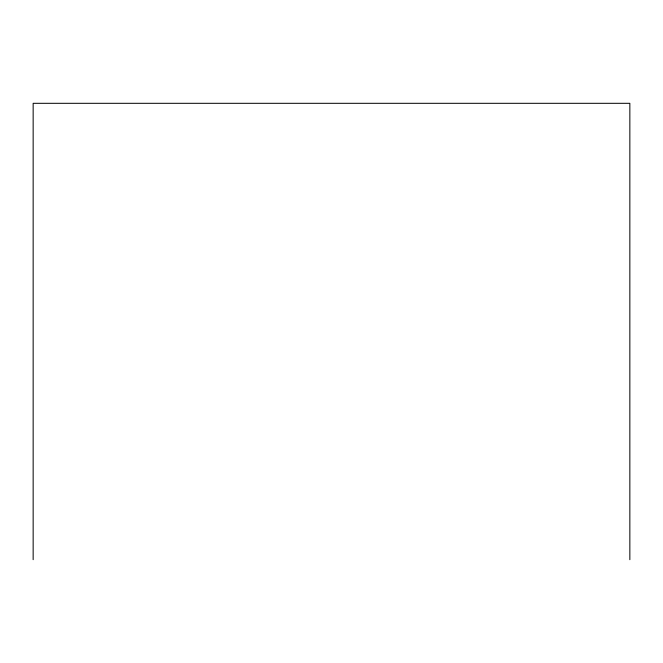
<?xml version="1.0" encoding="UTF-8"?>
<svg xmlns="http://www.w3.org/2000/svg" width="663" height="663" viewBox="0 0 663 663"><rect width="100%" height="100%" fill="white"/><g stroke="black" fill="none" stroke-linecap="round" stroke-linejoin="round"><path stroke-width="0.99" d="M629.85 559.688L629.85 103.312L33.15 103.312L33.15 559.688"/></g></svg>
